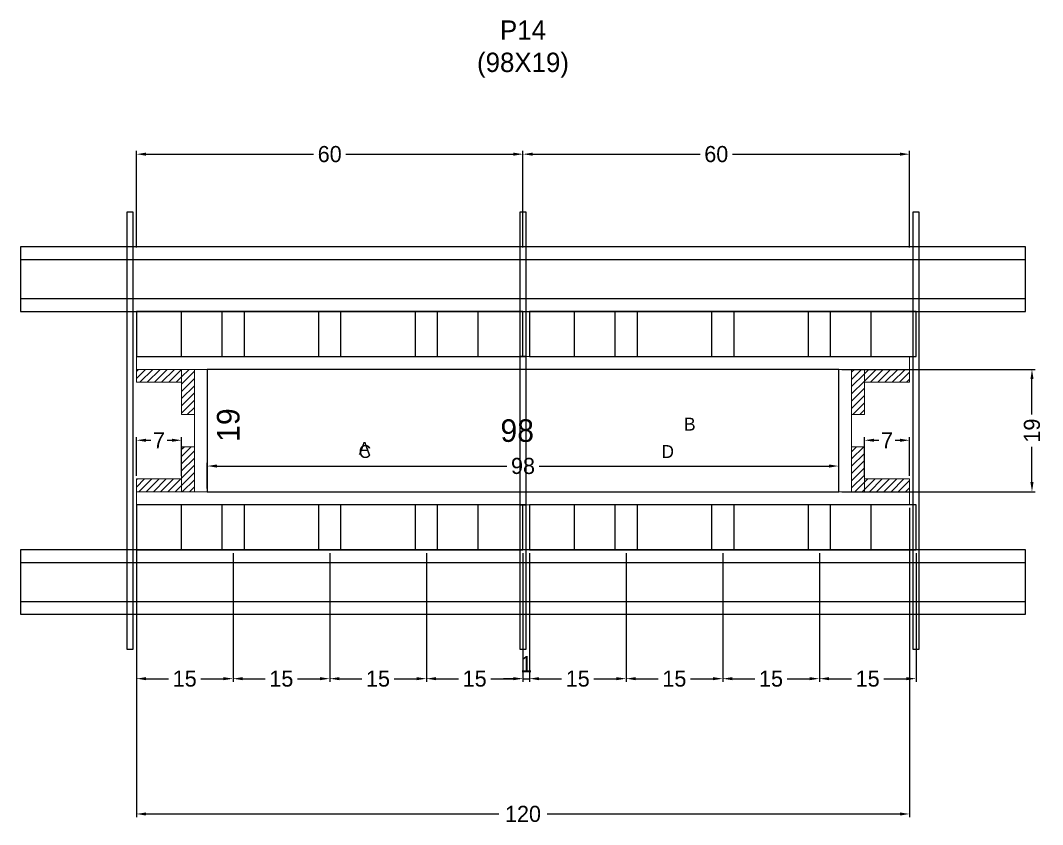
# Model space of a CAD drawing. Header units: centimetres. Extents: x -8500 to 4335, y -467 to 295.
# Drawn here: x -156 to 161.3, y 17.7 to 267.3 of the extents above; entities that cross this region are included whole.
import ezdxf

# ---------------------------------------------------------------- set-up
doc = ezdxf.new("R2010")
doc.units = ezdxf.units.CM
for name, color, linetype in [('CHAPA', 140, 'Continuous'), ('COTA', 241, 'Continuous'), ('Hachura', 251, 'Continuous'), ('Madeira', 30, 'Continuous'), ('NOMENCLATURA', 7, 'Continuous'), ('Painéis', 200, 'Continuous'), ('Perfil Metálico', 150, 'Continuous'), ('SARRAFO', 251, 'Continuous'), ('TEXTO_GERAL', 7, 'Continuous')]:
    doc.layers.add(name, color=color, linetype=linetype)
doc.dimstyles.new('cotax2', dxfattribs={"dimtxt": 2.5, "dimasz": 1.5, "dimexe": 0.5, "dimexo": 0.5, "dimgap": 0.5, "dimtad": 1, "dimcen": 2.5, "dimazin": 3, "dimtfac": 1, "dimtmove": 0, "dimatfit": 3})
pattern_1 = [(45, (0, 0), (-1.122532, 1.122532), [])]

# ---------------------------------------------------------------- blocks, each defined once
blk = doc.blocks.new('_CLOSEDFILLED')
at = {"color": 0, "linetype": 'BYBLOCK'}
blk.add_solid([(-1, 0.16), (0, 0), (-1, -0.16)], dxfattribs=at)
blk = doc.blocks.new('*D30')
for p, q in [((-120, 116), (-120, 20)), ((120, 116), (120, 20)), ((-117, 21), (-7.5, 21)), ((7.5, 21), (117, 21))]:
    blk.add_line(p, q)
at = {"layer": 'Defpoints'}
for p in [(-120, 117), (120, 117), (-120, 21)]:
    blk.add_point(p, dxfattribs=at)
at = {"layer": 'COTA', "xscale": 3, "yscale": 3, "rotation": 180}
blk.add_blockref('_CLOSEDFILLED', (-120, 21), dxfattribs=at)
at = {"layer": 'COTA', "xscale": 3, "yscale": 3}
blk.add_blockref('_CLOSEDFILLED', (120, 21), dxfattribs=at)
at = {"layer": 'COTA', "insert": (0, 21), "char_height": 5, "attachment_point": 5}
blk.add_mtext('120', dxfattribs=at)
blk = doc.blocks.new('*D31')
for p, q in [((-120, 102), (-120, 62)), ((-90, 102), (-90, 62)), ((-117, 63), (-110, 63)), ((-100, 63), (-93, 63))]:
    blk.add_line(p, q)
at = {"layer": 'Defpoints'}
for p in [(-120, 103), (-90, 103), (-120, 63)]:
    blk.add_point(p, dxfattribs=at)
at = {"layer": 'COTA', "xscale": 3, "yscale": 3, "rotation": 180}
blk.add_blockref('_CLOSEDFILLED', (-120, 63), dxfattribs=at)
at = {"layer": 'COTA', "xscale": 3, "yscale": 3}
blk.add_blockref('_CLOSEDFILLED', (-90, 63), dxfattribs=at)
at = {"layer": 'COTA', "insert": (-105, 63), "char_height": 5, "attachment_point": 5}
blk.add_mtext('15', dxfattribs=at)
blk = doc.blocks.new('*D32')
for p, q in [((-90, 102), (-90, 62)), ((-60, 102), (-60, 62)), ((-87, 63), (-80, 63)), ((-70, 63), (-63, 63))]:
    blk.add_line(p, q)
at = {"layer": 'Defpoints'}
for p in [(-90, 103), (-60, 103), (-90, 63)]:
    blk.add_point(p, dxfattribs=at)
at = {"layer": 'COTA', "xscale": 3, "yscale": 3, "rotation": 180}
blk.add_blockref('_CLOSEDFILLED', (-90, 63), dxfattribs=at)
at = {"layer": 'COTA', "xscale": 3, "yscale": 3}
blk.add_blockref('_CLOSEDFILLED', (-60, 63), dxfattribs=at)
at = {"layer": 'COTA', "insert": (-75, 63), "char_height": 5, "attachment_point": 5}
blk.add_mtext('15', dxfattribs=at)
blk = doc.blocks.new('*D33')
for p, q in [((-60, 102), (-60, 62)), ((-30, 102), (-30, 62)), ((-57, 63), (-50, 63)), ((-40, 63), (-33, 63))]:
    blk.add_line(p, q)
at = {"layer": 'Defpoints'}
for p in [(-60, 103), (-30, 103), (-60, 63)]:
    blk.add_point(p, dxfattribs=at)
at = {"layer": 'COTA', "xscale": 3, "yscale": 3, "rotation": 180}
blk.add_blockref('_CLOSEDFILLED', (-60, 63), dxfattribs=at)
at = {"layer": 'COTA', "xscale": 3, "yscale": 3}
blk.add_blockref('_CLOSEDFILLED', (-30, 63), dxfattribs=at)
at = {"layer": 'COTA', "insert": (-45, 63), "char_height": 5, "attachment_point": 5}
blk.add_mtext('15', dxfattribs=at)
blk = doc.blocks.new('*D34')
for p, q in [((-30, 102), (-30, 62)), ((0, 102), (0, 62)), ((-27, 63), (-20, 63)), ((-10, 63), (-3, 63))]:
    blk.add_line(p, q)
at = {"layer": 'Defpoints'}
for p in [(-30, 103), (0, 103), (-30, 63)]:
    blk.add_point(p, dxfattribs=at)
at = {"layer": 'COTA', "xscale": 3, "yscale": 3, "rotation": 180}
blk.add_blockref('_CLOSEDFILLED', (-30, 63), dxfattribs=at)
at = {"layer": 'COTA', "xscale": 3, "yscale": 3}
blk.add_blockref('_CLOSEDFILLED', (0, 63), dxfattribs=at)
at = {"layer": 'COTA', "insert": (-15, 63), "char_height": 5, "attachment_point": 5}
blk.add_mtext('15', dxfattribs=at)
blk = doc.blocks.new('*D35')
for p, q in [((2, 102), (2, 62)), ((32, 102), (32, 62)), ((5, 63), (12, 63)), ((22, 63), (29, 63))]:
    blk.add_line(p, q)
at = {"layer": 'Defpoints'}
for p in [(2, 103), (32, 103), (2, 63)]:
    blk.add_point(p, dxfattribs=at)
at = {"layer": 'COTA', "xscale": 3, "yscale": 3, "rotation": 180}
blk.add_blockref('_CLOSEDFILLED', (2, 63), dxfattribs=at)
at = {"layer": 'COTA', "xscale": 3, "yscale": 3}
blk.add_blockref('_CLOSEDFILLED', (32, 63), dxfattribs=at)
at = {"layer": 'COTA', "insert": (17, 63), "char_height": 5, "attachment_point": 5}
blk.add_mtext('15', dxfattribs=at)
blk = doc.blocks.new('*D36')
for p, q in [((32, 102), (32, 62)), ((62, 102), (62, 62)), ((35, 63), (42, 63)), ((52, 63), (59, 63))]:
    blk.add_line(p, q)
at = {"layer": 'Defpoints'}
for p in [(32, 103), (62, 103), (32, 63)]:
    blk.add_point(p, dxfattribs=at)
at = {"layer": 'COTA', "xscale": 3, "yscale": 3, "rotation": 180}
blk.add_blockref('_CLOSEDFILLED', (32, 63), dxfattribs=at)
at = {"layer": 'COTA', "xscale": 3, "yscale": 3}
blk.add_blockref('_CLOSEDFILLED', (62, 63), dxfattribs=at)
at = {"layer": 'COTA', "insert": (47, 63), "char_height": 5, "attachment_point": 5}
blk.add_mtext('15', dxfattribs=at)
blk = doc.blocks.new('*D37')
for p, q in [((62, 102), (62, 62)), ((92, 102), (92, 62)), ((65, 63), (72, 63)), ((82, 63), (89, 63))]:
    blk.add_line(p, q)
at = {"layer": 'Defpoints'}
for p in [(62, 103), (92, 103), (62, 63)]:
    blk.add_point(p, dxfattribs=at)
at = {"layer": 'COTA', "xscale": 3, "yscale": 3, "rotation": 180}
blk.add_blockref('_CLOSEDFILLED', (62, 63), dxfattribs=at)
at = {"layer": 'COTA', "xscale": 3, "yscale": 3}
blk.add_blockref('_CLOSEDFILLED', (92, 63), dxfattribs=at)
at = {"layer": 'COTA', "insert": (77, 63), "char_height": 5, "attachment_point": 5}
blk.add_mtext('15', dxfattribs=at)
blk = doc.blocks.new('*D38')
for p, q in [((92, 102), (92, 62)), ((122, 102), (122, 62)), ((95, 63), (102, 63)), ((112, 63), (119, 63))]:
    blk.add_line(p, q)
at = {"layer": 'Defpoints'}
for p in [(92, 103), (122, 103), (92, 63)]:
    blk.add_point(p, dxfattribs=at)
at = {"layer": 'COTA', "xscale": 3, "yscale": 3, "rotation": 180}
blk.add_blockref('_CLOSEDFILLED', (92, 63), dxfattribs=at)
at = {"layer": 'COTA', "xscale": 3, "yscale": 3}
blk.add_blockref('_CLOSEDFILLED', (122, 63), dxfattribs=at)
at = {"layer": 'COTA', "insert": (107, 63), "char_height": 5, "attachment_point": 5}
blk.add_mtext('15', dxfattribs=at)
blk = doc.blocks.new('*D39')
for p, q in [((0, 102), (0, 62)), ((2, 102), (2, 62)), ((-3, 63), (-6, 63)), ((0, 63), (2, 63)), ((5, 63), (8, 63))]:
    blk.add_line(p, q)
at = {"layer": 'Defpoints'}
for p in [(0, 103), (2, 103), (0, 63)]:
    blk.add_point(p, dxfattribs=at)
at = {"layer": 'COTA', "xscale": 3, "yscale": 3}
blk.add_blockref('_CLOSEDFILLED', (0, 63), dxfattribs=at)
at = {"layer": 'COTA', "xscale": 3, "yscale": 3, "rotation": 180}
blk.add_blockref('_CLOSEDFILLED', (2, 63), dxfattribs=at)
at = {"layer": 'COTA', "insert": (1, 67.5), "char_height": 5, "attachment_point": 5}
blk.add_mtext('1', dxfattribs=at)
blk = doc.blocks.new('*D40')
for p, q in [((-98, 122), (-98, 130)), ((-95, 129), (-5, 129)), ((5, 129), (95, 129)), ((98, 122), (98, 130))]:
    blk.add_line(p, q)
at = {"layer": 'Defpoints'}
for p in [(-98, 129), (-98, 121), (98, 121)]:
    blk.add_point(p, dxfattribs=at)
at = {"layer": 'COTA', "xscale": 3, "yscale": 3, "rotation": 180}
blk.add_blockref('_CLOSEDFILLED', (-98, 129), dxfattribs=at)
at = {"layer": 'COTA', "xscale": 3, "yscale": 3}
blk.add_blockref('_CLOSEDFILLED', (98, 129), dxfattribs=at)
at = {"layer": 'COTA', "insert": (0, 129), "char_height": 5, "attachment_point": 5}
blk.add_mtext('98', dxfattribs=at)
blk = doc.blocks.new('*D41')
for p, q in [((99, 159), (159, 159)), ((158, 145), (158, 156)), ((158, 124), (158, 135)), ((99, 121), (159, 121))]:
    blk.add_line(p, q)
at = {"layer": 'Defpoints'}
for p in [(98, 159), (98, 121), (158, 121)]:
    blk.add_point(p, dxfattribs=at)
at = {"layer": 'COTA', "xscale": 3, "yscale": 3}
for p, rotation in [((158, 159), 90), ((158, 121), -90.00000000000001)]:
    blk.add_blockref('_CLOSEDFILLED', p, dxfattribs=dict(at, rotation=rotation))
at = {"layer": 'COTA', "insert": (158, 140), "char_height": 5, "attachment_point": 5, "rotation": 90}
blk.add_mtext('19', dxfattribs=at)
blk = doc.blocks.new('*D42')
for p, q in [((-120, 126), (-120, 138)), ((-117, 137), (-115.5, 137)), ((-110.5, 137), (-109, 137)), ((-106, 126), (-106, 138))]:
    blk.add_line(p, q)
at = {"layer": 'Defpoints'}
for p in [(-120, 137), (-120, 125), (-106, 125)]:
    blk.add_point(p, dxfattribs=at)
at = {"layer": 'COTA', "xscale": 3, "yscale": 3, "rotation": 180}
blk.add_blockref('_CLOSEDFILLED', (-120, 137), dxfattribs=at)
at = {"layer": 'COTA', "xscale": 3, "yscale": 3}
blk.add_blockref('_CLOSEDFILLED', (-106, 137), dxfattribs=at)
at = {"layer": 'COTA', "insert": (-113, 137), "char_height": 5, "attachment_point": 5}
blk.add_mtext('7', dxfattribs=at)
blk = doc.blocks.new('*D43')
for p, q in [((106, 126), (106, 138)), ((109, 137), (110.5, 137)), ((115.5, 137), (117, 137)), ((120, 126), (120, 138))]:
    blk.add_line(p, q)
at = {"layer": 'Defpoints'}
for p in [(106, 137), (106, 125), (120, 125)]:
    blk.add_point(p, dxfattribs=at)
at = {"layer": 'COTA', "xscale": 3, "yscale": 3, "rotation": 180}
blk.add_blockref('_CLOSEDFILLED', (106, 137), dxfattribs=at)
at = {"layer": 'COTA', "xscale": 3, "yscale": 3}
blk.add_blockref('_CLOSEDFILLED', (120, 137), dxfattribs=at)
at = {"layer": 'COTA', "insert": (113, 137), "char_height": 5, "attachment_point": 5}
blk.add_mtext('7', dxfattribs=at)
blk = doc.blocks.new('*D44')
for p, q in [((-120, 196.8), (-120, 226.8)), ((-117, 225.8), (-65, 225.8)), ((-55, 225.8), (-3, 225.8)), ((0, 196.8), (0, 226.8))]:
    blk.add_line(p, q)
at = {"layer": 'Defpoints'}
for p in [(-120, 225.8), (-120, 195.8), (0, 195.8)]:
    blk.add_point(p, dxfattribs=at)
at = {"layer": 'COTA', "xscale": 3, "yscale": 3, "rotation": 180}
blk.add_blockref('_CLOSEDFILLED', (-120, 225.8), dxfattribs=at)
at = {"layer": 'COTA', "xscale": 3, "yscale": 3}
blk.add_blockref('_CLOSEDFILLED', (0, 225.8), dxfattribs=at)
at = {"layer": 'COTA', "insert": (-60, 225.8), "char_height": 5, "attachment_point": 5}
blk.add_mtext('60', dxfattribs=at)
blk = doc.blocks.new('*D45')
for p, q in [((0, 196.8), (0, 226.8)), ((3, 225.8), (55, 225.8)), ((65, 225.8), (117, 225.8)), ((120, 196.8), (120, 226.8))]:
    blk.add_line(p, q)
at = {"layer": 'Defpoints'}
for p in [(0, 225.8), (0, 195.8), (120, 195.8)]:
    blk.add_point(p, dxfattribs=at)
at = {"layer": 'COTA', "xscale": 3, "yscale": 3, "rotation": 180}
blk.add_blockref('_CLOSEDFILLED', (0, 225.8), dxfattribs=at)
at = {"layer": 'COTA', "xscale": 3, "yscale": 3}
blk.add_blockref('_CLOSEDFILLED', (120, 225.8), dxfattribs=at)
at = {"layer": 'COTA', "insert": (60, 225.8), "char_height": 5, "attachment_point": 5}
blk.add_mtext('60', dxfattribs=at)

msp = doc.modelspace()

# ---------------------------------------------------------------- hatches: boundary and pattern name
at = {"layer": 'Hachura'}
h = msp.add_hatch(dxfattribs=at)
h.set_pattern_fill('ANSI31')
h.set_pattern_definition(pattern_1)
h.paths.add_polyline_path([(-120, 155), (-106, 155), (-106, 159), (-120, 159)])
h = msp.add_hatch(dxfattribs=at)
h.set_pattern_fill('ANSI31')
h.set_pattern_definition(pattern_1)
h.paths.add_polyline_path([(-106, 145), (-102, 145), (-102, 159), (-106, 159)])
h = msp.add_hatch(dxfattribs=at)
h.set_pattern_fill('ANSI31')
h.set_pattern_definition(pattern_1)
h.paths.add_polyline_path([(102, 145), (106, 145), (106, 159), (102, 159)])
h = msp.add_hatch(dxfattribs=at)
h.set_pattern_fill('ANSI31')
h.set_pattern_definition(pattern_1)
h.paths.add_polyline_path([(106, 155), (120, 155), (120, 159), (106, 159)])
h = msp.add_hatch(dxfattribs=at)
h.set_pattern_fill('ANSI31')
h.set_pattern_definition(pattern_1)
h.paths.add_polyline_path([(-106, 121), (-102, 121), (-102, 135), (-106, 135)])
h = msp.add_hatch(dxfattribs=at)
h.set_pattern_fill('ANSI31')
h.set_pattern_definition(pattern_1)
h.paths.add_polyline_path([(102, 121), (106, 121), (106, 135), (102, 135)])
h = msp.add_hatch(dxfattribs=at)
h.set_pattern_fill('ANSI31')
h.set_pattern_definition(pattern_1)
h.paths.add_polyline_path([(-120, 121), (-106, 121), (-106, 125), (-120, 125)])
h = msp.add_hatch(dxfattribs=at)
h.set_pattern_fill('ANSI31')
h.set_pattern_definition(pattern_1)
h.paths.add_polyline_path([(106, 121), (120, 121), (120, 125), (106, 125)])

# ---------------------------------------------------------------- linework, layer by layer
at = {"layer": 'CHAPA', "lineweight": 18}
for points in [[(-120, 159), (120, 159), (120, 163), (-120, 163)], [(-120, 159), (120, 159), (120, 163), (-120, 163)], [(-102, 121), (-98, 121), (-98, 159), (-102, 159)], [(-102, 121), (-98, 121), (-98, 159), (-102, 159)], [(98, 121), (102, 121), (102, 159), (98, 159)], [(98, 121), (102, 121), (102, 159), (98, 159)], [(-120, 117), (120, 117), (120, 121), (-120, 121)], [(-120, 117), (120, 117), (120, 121), (-120, 121)]]:
    msp.add_lwpolyline(points, close=True, dxfattribs=at)
at = {"layer": 'Hachura'}
for points in [[(-123, 72.2), (-121, 72.2), (-121, 207.8), (-123, 207.8)], [(-1, 163), (1, 163), (1, 207.8), (-1, 207.8)], [(121, 72.2), (123, 72.2), (123, 207.8), (121, 207.8)], [(-1, 117), (1, 117), (1, 163), (-1, 163)], [(-1, 72.2), (1, 72.2), (1, 117), (-1, 117)]]:
    msp.add_lwpolyline(points, close=True, dxfattribs=at)
at = {"layer": 'Madeira', "color": 126}
for points in [[(-120, 163), (0, 163), (0, 177), (-120, 177)], [(-120, 163), (-106, 163), (-106, 177), (-120, 177)], [(-93.5, 163), (-86.5, 163), (-86.5, 177), (-93.5, 177)], [(-63.5, 163), (-56.5, 163), (-56.5, 177), (-63.5, 177)], [(-33.5, 163), (-26.5, 163), (-26.5, 177), (-33.5, 177)], [(-14, 163), (0, 163), (0, 177), (-14, 177)], [(2, 163), (122, 163), (122, 177), (2, 177)], [(2, 163), (16, 163), (16, 177), (2, 177)], [(28.5, 163), (35.5, 163), (35.5, 177), (28.5, 177)], [(58.5, 163), (65.5, 163), (65.5, 177), (58.5, 177)], [(88.5, 163), (95.5, 163), (95.5, 177), (88.5, 177)], [(108, 163), (122, 163), (122, 177), (108, 177)], [(-120, 103), (0, 103), (0, 117), (-120, 117)], [(-120, 103), (-106, 103), (-106, 117), (-120, 117)], [(-93.5, 103), (-86.5, 103), (-86.5, 117), (-93.5, 117)], [(-63.5, 103), (-56.5, 103), (-56.5, 117), (-63.5, 117)], [(-33.5, 103), (-26.5, 103), (-26.5, 117), (-33.5, 117)], [(-14, 103), (0, 103), (0, 117), (-14, 117)], [(2, 103), (122, 103), (122, 117), (2, 117)], [(2, 103), (16, 103), (16, 117), (2, 117)], [(28.5, 103), (35.5, 103), (35.5, 117), (28.5, 117)], [(58.5, 103), (65.5, 103), (65.5, 117), (58.5, 117)], [(88.5, 103), (95.5, 103), (95.5, 117), (88.5, 117)], [(108, 103), (122, 103), (122, 117), (108, 117)]]:
    msp.add_lwpolyline(points, close=True, dxfattribs=at)
at = {"layer": 'Painéis'}
msp.add_lwpolyline([(-98, 121), (98, 121), (98, 159), (-98, 159)], close=True, dxfattribs=at)
at = {"layer": 'Perfil Metálico', "color": 224}
for points in [[(-156, 177), (156, 177), (156, 197), (-156, 197)], [(-156, 181), (156, 181), (156, 193), (-156, 193)], [(-156, 83), (156, 83), (156, 103), (-156, 103)], [(-156, 87), (156, 87), (156, 99), (-156, 99)]]:
    msp.add_lwpolyline(points, close=True, dxfattribs=at)
at = {"layer": 'SARRAFO', "color": 251, "lineweight": 13}
for points in [[(-120, 155), (-106, 155), (-106, 159), (-120, 159)], [(-106, 145), (-102, 145), (-102, 159), (-106, 159)], [(102, 145), (106, 145), (106, 159), (102, 159)], [(106, 155), (120, 155), (120, 159), (106, 159)], [(-106, 121), (-102, 121), (-102, 135), (-106, 135)], [(102, 121), (106, 121), (106, 135), (102, 135)], [(-120, 121), (-106, 121), (-106, 125), (-120, 125)], [(106, 121), (120, 121), (120, 125), (106, 125)]]:
    msp.add_lwpolyline(points, close=True, dxfattribs=at)

# ---------------------------------------------------------------- texts
at = {"layer": 'COTA'}
msp.add_text('19', height=7, rotation=90, dxfattribs=at).set_placement((-88, 136.5))
msp.add_text('98', height=7, dxfattribs=at).set_placement((-7, 136.5))
at = {"layer": 'NOMENCLATURA', "insert": (0, 249.5), "char_height": 6, "attachment_point": 8}
msp.add_mtext('P14\\P(98X19)', dxfattribs=at)
at = {"layer": 'TEXTO_GERAL'}
for s, p in [('B', (50, 140)), ('A', (-51, 132.5)), ('C', (-51, 131.5)), ('D', (43, 131.5))]:
    msp.add_text(s, height=4, dxfattribs=at).set_placement(p)

# ---------------------------------------------------------------- dimensions: what is measured, and where the dimension line sits
at = {"layer": 'COTA'}
for base, p1, p2, picture, middle in [((-120, 225.8), (-120, 195.8), (0, 195.8), '*D44', (-60, 225.8)), ((0, 225.8), (0, 195.8), (120, 195.8), '*D45', (60, 225.8)), ((-120, 137), (-120, 125), (-106, 125), '*D42', (-113, 137)), ((106, 137), (106, 125), (120, 125), '*D43', (113, 137)), ((-98, 129), (-98, 121), (98, 121), '*D40', (0, 129)), ((-120, 21), (-120, 117), (120, 117), '*D30', (0, 21)), ((0, 63), (0, 103), (2, 103), '*D39', (1, 67.5))]:
    dim = msp.add_linear_dim(base=base, p1=p1, p2=p2, dimstyle='cotax2', dxfattribs=at)
    dim.commit()
    dim.dimension.update_dxf_attribs({"geometry": picture, "text_midpoint": middle})
dim = msp.add_linear_dim(base=(158, 121), p1=(98, 121), p2=(98, 159), angle=90, dimstyle='cotax2', dxfattribs=at)
dim.commit()
dim.dimension.update_dxf_attribs({"geometry": '*D41', "text_midpoint": (158, 140)})
for base, p1, p2, picture, middle in [((-120, 63), (-120, 103), (-90, 103), '*D31', (-105, 63)), ((-90, 63), (-90, 103), (-60, 103), '*D32', (-75, 63)), ((-60, 63), (-60, 103), (-30, 103), '*D33', (-45, 63)), ((-30, 63), (-30, 103), (0, 103), '*D34', (-15, 63)), ((2, 63), (2, 103), (32, 103), '*D35', (17, 63)), ((32, 63), (32, 103), (62, 103), '*D36', (47, 63)), ((62, 63), (62, 103), (92, 103), '*D37', (77, 63)), ((92, 63), (92, 103), (122, 103), '*D38', (107, 63))]:
    dim = msp.add_linear_dim(base=base, p1=p1, p2=p2, text='15', dimstyle='cotax2', dxfattribs=at)
    dim.commit()
    dim.dimension.update_dxf_attribs({"geometry": picture, "text_midpoint": middle})

doc.saveas('drawing.dxf')
